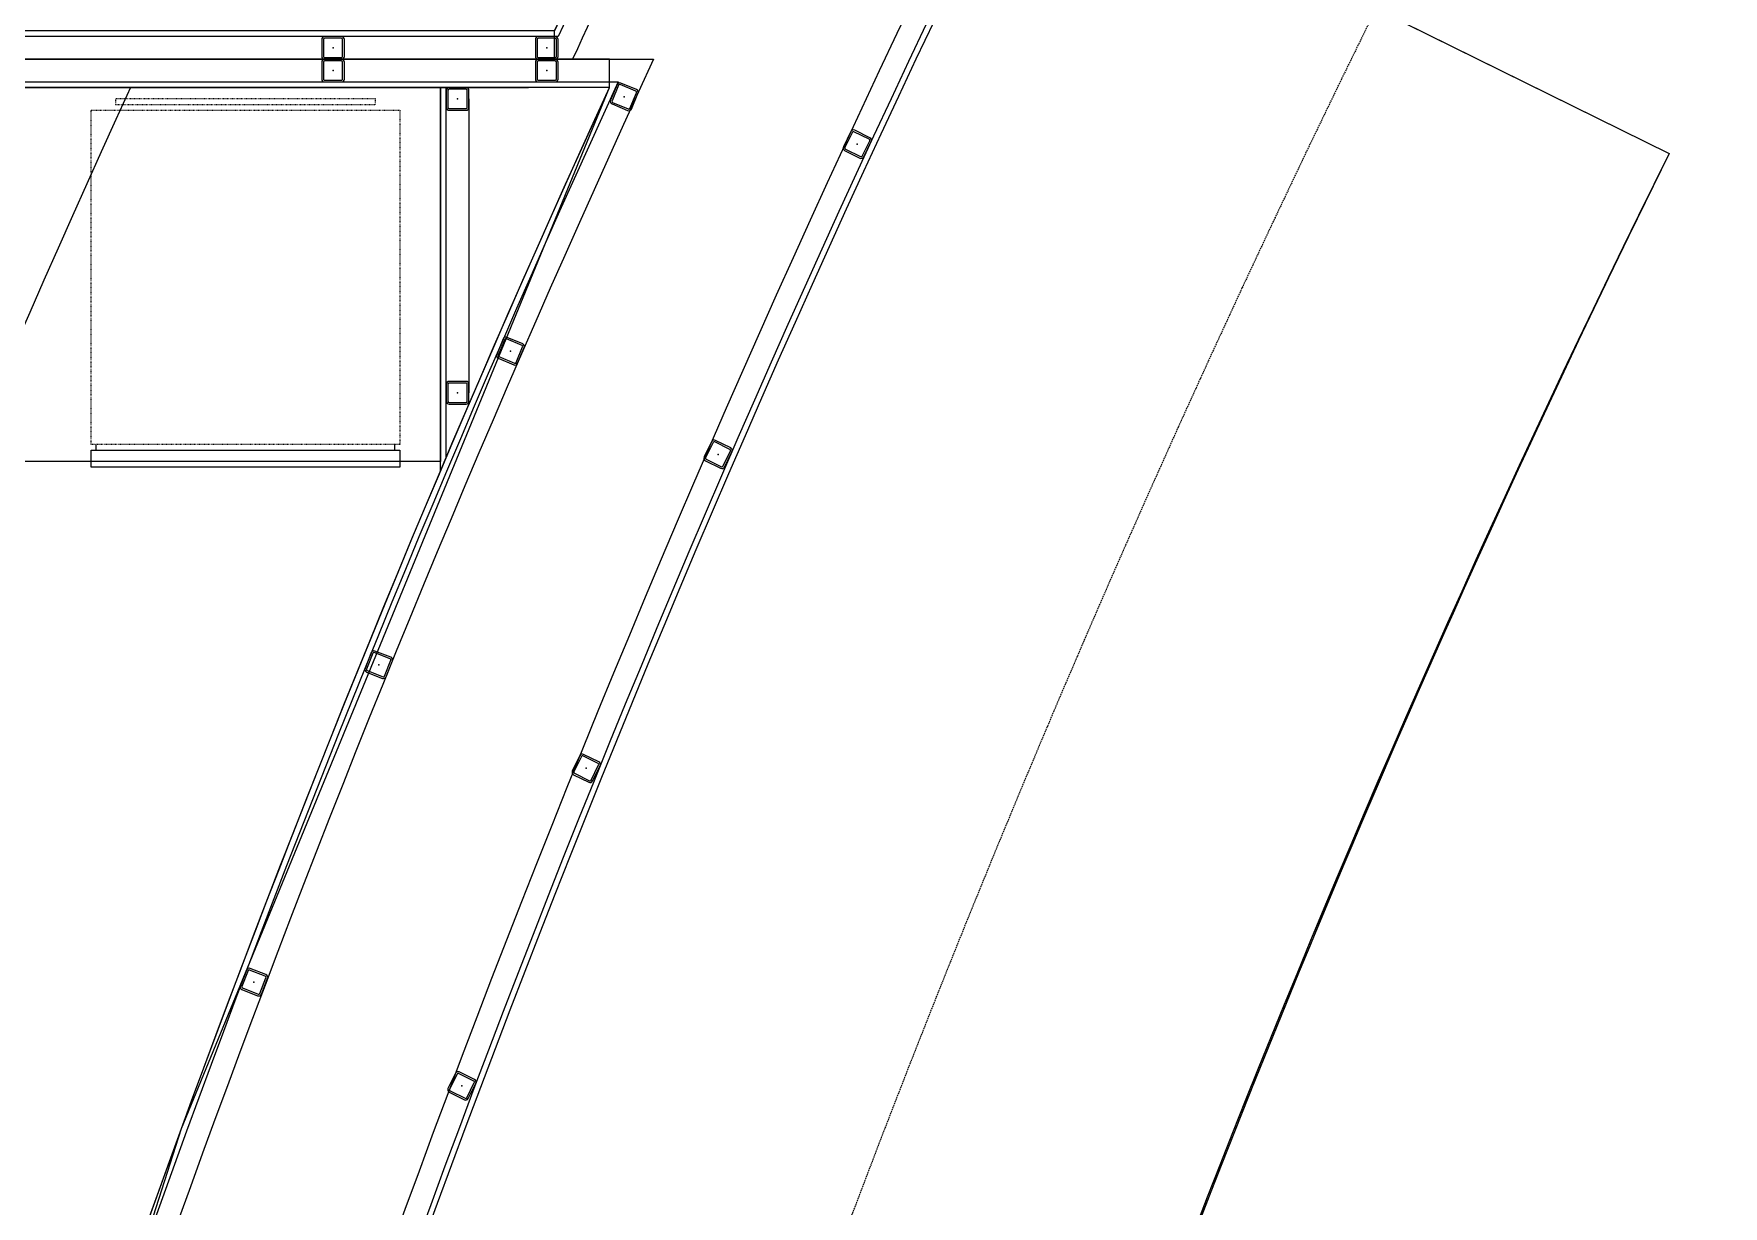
# Model space of a CAD drawing. Extents: x -2749 to 23780, y -1311 to 8245.
# Drawn here: x 1710.7 to 2009, y 522.5 to 729.5 of the extents above; entities that cross this region are included whole.
import ezdxf

# ---------------------------------------------------------------- set-up
doc = ezdxf.new("R2010")
doc.units = 0
doc.header["$MEASUREMENT"] = 0
doc.linetypes.add('DOT2', pattern=[0.125, 0, -0.125])
doc.linetypes.add('HIDDEN', pattern=[0.375, 0.25, -0.125])
doc.layers.get('0').update_dxf_attribs({"color": 9, "lineweight": 9})
for name, color, linetype, lineweight in [('05V', 9, 'Continuous', 9), ('06C', 9, 'Continuous', 9), ('06D', 9, 'Continuous', 9), ('10', 9, 'Continuous', 9), ('11', 9, 'Continuous', 9), ('20', 9, 'DOT2', 9), ('30', 251, 'Continuous', 9), ('35', 9, 'Continuous', 9), ('40', 9, 'Continuous', 9), ('40B', 9, 'Continuous', 9)]:
    doc.layers.add(name, color=color, linetype=linetype, lineweight=lineweight)

# ---------------------------------------------------------------- blocks, each defined once
blk = doc.blocks.new('mini buzdolabı')
for p, q in [((0.86, -60), (0.86, -59)), ((53.64, -60), (53.64, -59))]:
    blk.add_line(p, q)
blk.add_lwpolyline([(54.5, -63), (0, -63), (0, -60), (54.5, -60)], close=True)
at = {"layer": '20'}
for points in [[(54.5, -59), (0, -59), (0, 0), (54.5, 0)], [(4.3, 1), (50.2, 1), (50.2, 2), (4.3, 2)]]:
    blk.add_lwpolyline(points, close=True, dxfattribs=at)
blk = doc.blocks.new('Prf-40x40')
for points in [[(1.5, -2), (-1.5, -2, -0.414214), (-2, -1.5), (-2, 1.5, -0.414214), (-1.5, 2), (1.5, 2, -0.414214), (2, 1.5), (2, -1.5, -0.414214)], [(1.5, -1.7), (-1.5, -1.7, -0.414214), (-1.7, -1.5), (-1.7, 1.5, -0.414214), (-1.5, 1.7), (1.5, 1.7, -0.414214), (1.7, 1.5), (1.7, -1.5, -0.414214)]]:
    blk.add_lwpolyline(points, format="xyb", close=True)
blk.add_point((0, 0))
blk = doc.blocks.new('p-zemin kat')
at = {"layer": '06D'}
for points in [[(1714.37, 328.25, -0.047242), (1878.89, 762.32), (1834.06, 784.46, 0.006552), (1805.8, 725), (1799.57, 725)], [(1522.5, 595.5), (1522.5, 725), (1820.11, 725, 0.040563), (1680.61, 345, 0.040466)]]:
    blk.add_lwpolyline(points, format="xyb", dxfattribs=at)
blk.add_lwpolyline([(1787.5, 718), (1787.5, 666.13)], dxfattribs=at)
at = {"layer": '11'}
for points in [[(1719.56, 328.25, -0.047611), (1885.58, 764.59), (1831.78, 791.16, 0.006731), (1802.6, 730), (1517.5, 730), (1517.5, 591), (1527.5, 591), (1527.5, 720), (1798.01, 720)], [(1718.52, 328.25, -0.047537), (1884.24, 764.14), (1832.24, 789.82, 0.006696), (1803.24, 729), (1518.5, 729), (1518.5, 592), (1526.5, 592), (1526.5, 721), (1799.57, 721)], [(1675.42, 345, -0.03992), (1812.31, 720), (1798.01, 720)], [(1799.57, 721), (1813.87, 721, 0.040048), (1676.46, 345, 0.039841)]]:
    blk.add_lwpolyline(points, format="xyb", dxfattribs=at)
for points in [[(1782.5, 652.35), (1782.5, 720)], [(1783.5, 654.71), (1783.5, 720)]]:
    blk.add_lwpolyline(points, dxfattribs=at)
at = {"layer": '40'}
for points in [[(1851.16, 326.92), (3319.5, 326.92), (3319.5, 343), (3280.52, 343), (3280.5, 427), (3319.5, 427), (3319.5, 570), (4025.5, 570), (4025.5, 427), (4064.5, 427), (4064.5, 343), (3980.5, 343), (3980.5, 326.92), (4680.5, 326.92), (4680.5, 427), (4780.58, 427), (4780.58, 1901.49, 0.054196), (4273.07, 1999.31), (4278.59, 2070.68, 0.306949), (1935.27, 740.05), (1999.45, 708.36, 0.043245), (1856.49, 345)], [(1999.45, 708.36, 0.041969), (1856.49, 345), (1851.16, 326.92), (1719.56, 326.92), (1719.56, 328.25, -0.047611), (1885.58, 764.59)]]:
    blk.add_lwpolyline(points, format="xyb", close=True, dxfattribs=at)
at = {"layer": '40B'}
blk.add_lwpolyline([(3287.33, 2825), (2222.5, 2825), (2222.5, 2815), (1955, 2815), (1955, 1945), (1959.5, 1945), (1959.5, 1385), (1162.5, 1385), (1162.5, 730), (1392.5, 730), (1392.5, 325), (1522.5, 325), (1522.5, 725), (1802.6, 725), (1802.6, 730), (1831.78, 791.16), (1935.27, 740.05, -0.306949), (4278.59, 2070.68, 0.001238)], format="xyb", dxfattribs=at)
blk.add_lwpolyline([(3364.5, 343), (3319.5, 343), (3319.5, 320), (1719.67, 320), (1719.67, 326.92), (1719.56, 328.25, -0.047611), (1885.58, 764.59), (1935.27, 740.05, -0.306949), (4278.59, 2070.68), (4283.12, 2125.91, -0.05155), (4780.05, 2034.32), (4787.5, 2034.32), (4787.5, 320), (4025.5, 320), (4025.5, 570), (3319.5, 570), (3319.5, 427), (3364.5, 427), (3364.5, 343)], format="xyb", close=True, dxfattribs=at)
blk.add_lwpolyline([(1577.5, 348.01), (1577.5, 325), (1675.98, 325), (1675.98, 347), (1736.74, 536.21), (1812.31, 720), (1812.31, 725), (1522.5, 725), (1522.5, 325)], close=True, dxfattribs=at)
at = {"layer": '10'}
for p, xscale, rotation in [((1763.5, 727), -1, 90), ((1801.24, 727), -1, 90), ((1763.5, 723), -1, 90), ((1801.24, 723), -1, 90), ((1785.5, 718), -1, 90), ((1814.93, 718.38), -0.9999999999999993, 67.15881664946849), ((1856.09, 710.01), -0.9999999999999996, 63.7171675911365), ((1794.84, 673.48), -0.9999999999999993, 67.15881664946849), ((1785.5, 666.13), -1, 90), ((1831.5, 655.24), -0.9999999999999996, 63.7171675911365), ((1771.57, 618.11), -0.9999999999999988, 68.53420236421282), ((1808.22, 599.81), -0.9999999999999996, 63.7171675911365), ((1749.53, 562.07), -0.9999999999999988, 68.53420236421282), ((1786.26, 543.74), -0.9999999999999996, 63.7171675911365)]:
    blk.add_blockref('Prf-40x40', p, dxfattribs=dict(at, xscale=xscale, rotation=rotation))

msp = doc.modelspace()

# ---------------------------------------------------------------- linework, layer by layer
at = {"layer": '06C', "linetype": 'Continuous'}
msp.add_lwpolyline([(1885.58, 764.59), (1999.45, 708.36)], dxfattribs=at)
msp.add_arc((4088.57, -323.37), 2330, 153.71717, 163.79361, dxfattribs=at)
at = {"layer": '06D'}
msp.add_lwpolyline([(1527.5, 720), (1782.5, 720), (1782.5, 654), (1527.5, 654)], close=True, dxfattribs=at)
at = {"layer": '20', "linetype": 'HIDDEN'}
msp.add_arc((4088.57, -323.37), 2387.73, 153.71717, 164.19582, dxfattribs=at)
at = {"layer": '30'}
msp.add_lwpolyline([(4292.45, 2243.32, 0.306966), (1779.98, 816.75), (1738.6, 837.18, 0.011281), (1688.65, 730), (1517.5, 730), (1517.5, 347), (1397.5, 347), (1397.5, 735), (1182.5, 735), (1182.5, 1355), (1964.5, 1355), (1964.5, 2480), (1964.5, 2652), (1964.5, 2803), (1964.5, 2827), (2200.5, 2827), (2200.5, 2803), (2200.5, 2803), (2407.82, 2803), (2580.5, 2803)], format="xyb", dxfattribs=at)
msp.add_lwpolyline([(1591.39, 347), (1527.5, 347), (1527.5, 720), (1727.72, 720, 0.039712), (1591.39, 347)], format="xyb", close=True, dxfattribs=at)
at = {"layer": '35'}
msp.add_lwpolyline([(1527.5, 347), (1675.98, 347, -0.039712), (1812.31, 720), (1527.5, 720), (1527.5, 591), (1517.5, 591), (1517.5, 501), (1527.5, 501)], format="xyb", close=True, dxfattribs=at)

# ---------------------------------------------------------------- block references
msp.add_blockref('p-zemin kat', (0, 0))
at = {"layer": '05V'}
msp.add_blockref('mini buzdolabı', (1720.8, 716), dxfattribs=at)

doc.saveas('drawing.dxf')
